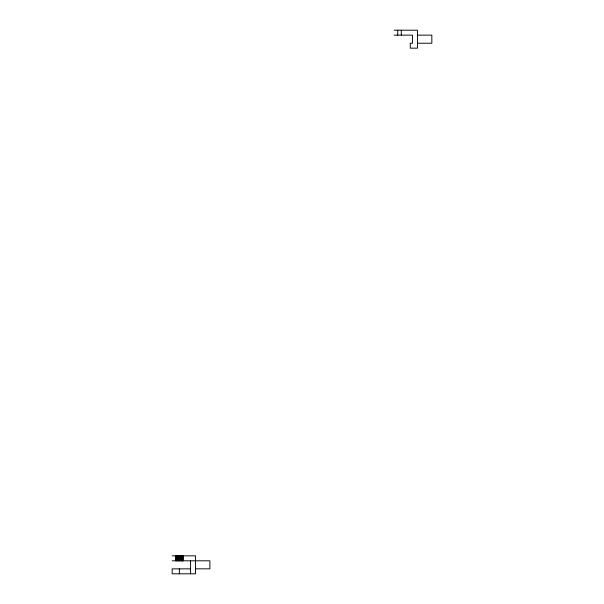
<?xml version="1.0" encoding="UTF-8"?>
<svg xmlns="http://www.w3.org/2000/svg" width="604" height="604" viewBox="0 0 604 604"><rect width="100%" height="100%" fill="white"/><g stroke="black" fill="none" stroke-linecap="round" stroke-linejoin="round"><path stroke-width="0.91" d="M394.118 30.2L417.462 30.2L417.462 48.161L410.275 48.161L410.275 43.224L412.524 43.224L412.524 35.138L394.118 35.138M417.462 35.138L431.837 35.138L431.837 43.224L417.462 43.224M172.223 555.839L195.515 555.839L195.515 573.8L172.163 573.8L172.163 568.862L190.577 568.862M175.772 560.64L182.929 560.64M172.223 560.776L209.89 560.806L209.89 568.832L195.515 568.832M179.396 568.908L179.35 573.8M401.298 30.2L401.298 35.138M397.711 30.2L397.711 35.138M190.577 560.776L190.577 573.8M182.725 555.839L182.725 560.769M182.295 555.839L182.295 560.769M181.668 555.839L181.668 560.769M180.875 555.839L180.875 560.769M179.984 555.839L179.984 560.769M179.041 555.839L179.041 560.769M178.127 555.839L178.127 560.769M177.297 555.839L177.297 560.769M176.602 555.839L176.602 560.769M176.096 555.839L176.096 560.769M175.975 555.839L175.975 560.769M175.772 555.839L175.772 560.769M182.929 560.769L182.929 555.839L182.891 560.769"/></g></svg>
